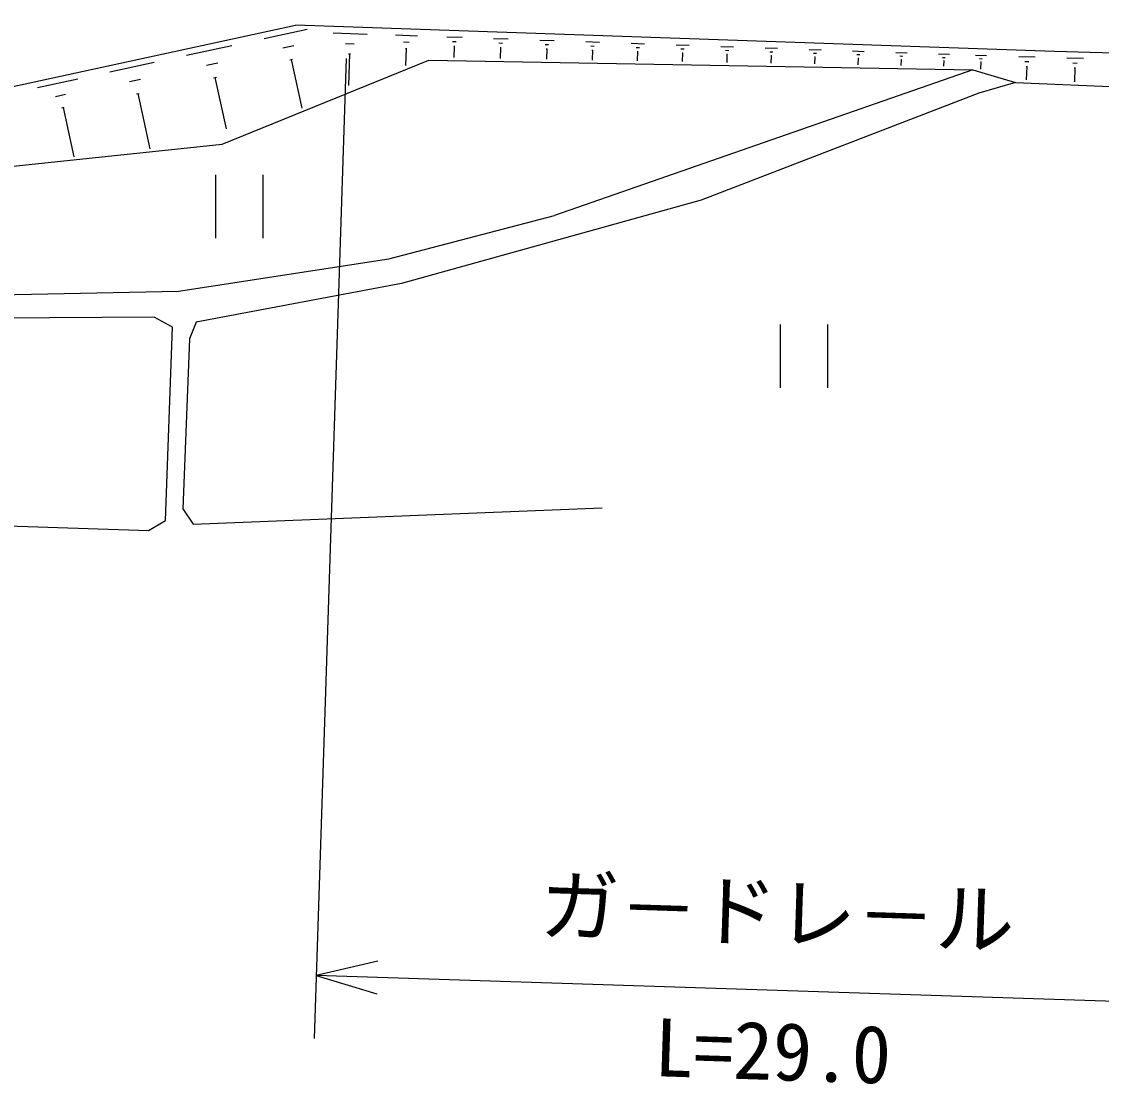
# Model space of a CAD drawing. Units: millimetres, scale not verified. Extents: x 40000 to 680000, y 20000 to 380000.
# Drawn here: x 421050 to 455170, y 248608 to 282208 of the extents above; entities that cross this region are included whole.
import ezdxf
from ezdxf.enums import TextEntityAlignment as Align

# ---------------------------------------------------------------- set-up
doc = ezdxf.new("R2010")
doc.units = ezdxf.units.MM
doc.header["$LTSCALE"] = 1000
doc.linetypes.add('CHAIN', pattern=[18.5, 12, -1.5, 3.5, -1.5])
for name, color, linetype, lineweight in [('M-BGD', 7, 'Continuous', 25), ('M-BMK', 2, 'CHAIN', 13), ('M-STR-STRC', 7, 'Continuous', 25)]:
    doc.layers.add(name, color=color, linetype=linetype, lineweight=lineweight)
doc.styles.add('@ＭＳ ゴシック', font='')
doc.styles.add('ＭＳ ゴシック', font='')
doc.styles.get('@ＭＳ ゴシック').set_extended_font_data('@MS Gothic')
doc.styles.get('ＭＳ ゴシック').set_extended_font_data('MS Gothic')

msp = doc.modelspace()

# ---------------------------------------------------------------- linework, layer by layer
at = {"layer": 'M-BGD'}
for p, q in [((417256, 279393), (429706, 282094)), ((428711, 281674), (430069, 281968)), ((453692, 281257), (429706, 282094)), ((430892, 281853), (431974, 281815)), ((431287, 281514), (431557, 281505)), ((432867, 281784), (433560, 281760)), ((433120, 281567), (433293, 281561)), ((434492, 281727), (434968, 281711)), ((434665, 281578), (434784, 281574)), ((435965, 281676), (436429, 281660)), ((436134, 281531), (436250, 281527)), ((437426, 281625), (437877, 281609)), ((437590, 281484), (437703, 281480)), ((438874, 281574), (439313, 281559)), ((440311, 281524), (440737, 281509)), ((426259, 281142), (427689, 281452)), ((429309, 281377), (429648, 281450)), ((431410, 281185), (431375, 280183)), ((431377, 281186), (431444, 281184)), ((433178, 281357), (433221, 281355)), ((433199, 281356), (433181, 280821)), ((434705, 281434), (434735, 281433)), ((434720, 281433), (434707, 281071)), ((436173, 281390), (436202, 281389)), ((436187, 281390), (436175, 281044)), ((437628, 281347), (437656, 281346)), ((437642, 281346), (437631, 281019)), ((439034, 281437), (439144, 281433)), ((439071, 281304), (439098, 281303)), ((439085, 281303), (439074, 280993)), ((440466, 281391), (440573, 281387)), ((440501, 281261), (440528, 281260)), ((440515, 281261), (440505, 280967)), ((441734, 281474), (442149, 281460)), ((441885, 281345), (441989, 281341)), ((441920, 281219), (441946, 281218)), ((441933, 281219), (441923, 280942)), ((443146, 281425), (443548, 281411)), ((443293, 281299), (443393, 281296)), ((443326, 281177), (443351, 281176)), ((443339, 281177), (443330, 280917)), ((444546, 281376), (444936, 281363)), ((444688, 281254), (444786, 281251)), ((445934, 281328), (446312, 281314)), ((446072, 281209), (446166, 281206)), ((447310, 281280), (447676, 281267)), ((447444, 281165), (447535, 281162)), ((448674, 281232), (449029, 281220)), ((450027, 281185), (450370, 281173)), ((451194, 281144), (451537, 281135)), ((507672, 279912), (453692, 281257)), ((423843, 280618), (425243, 280922)), ((426888, 280829), (427246, 280907)), ((427391, 278332), (433921, 280985)), ((429524, 280997), (429609, 281015)), ((429567, 281006), (429900, 279470)), ((433921, 280985), (451112, 280678)), ((444721, 281136), (444745, 281135)), ((444733, 281135), (444724, 280892)), ((446103, 281095), (446127, 281094)), ((446115, 281094), (446107, 280868)), ((447474, 281054), (447497, 281053)), ((447486, 281053), (447478, 280843)), ((448804, 281121), (448892, 281118)), ((448833, 281013), (448855, 281013)), ((448844, 281013), (448837, 280819)), ((450152, 281077), (450238, 281074)), ((450181, 280973), (450202, 280972)), ((450191, 280973), (450185, 280795)), ((451320, 281038), (451406, 281035)), ((451349, 280934), (451371, 280933)), ((451360, 280934), (451354, 280707)), ((452560, 281106), (453075, 281092)), ((452749, 280947), (452878, 280943)), ((454076, 281064), (454601, 281050)), ((454269, 280902), (454400, 280898)), ((451112, 280678), (437886, 276074)), ((451112, 280678), (452458, 280279)), ((452793, 280791), (452825, 280790)), ((452809, 280790), (452797, 280366)), ((454313, 280743), (454346, 280742)), ((454330, 280742), (454318, 280304)), ((421555, 280122), (422830, 280398)), ((424459, 280311), (424809, 280387)), ((427115, 280429), (427205, 280449)), ((427160, 280439), (427511, 278822)), ((452458, 280279), (451292, 279949)), ((452458, 280279), (457316, 280084)), ((422117, 279843), (422435, 279912)), ((424681, 279920), (424769, 279939)), ((424725, 279929), (425104, 278185)), ((451292, 279949), (442523, 276558)), ((422319, 279486), (422399, 279503)), ((422359, 279495), (422698, 277933)), ((419178, 277465), (427391, 278332)), ((427175, 277363), (427175, 275363)), ((428675, 277363), (428675, 275363)), ((442523, 276558), (433053, 273927)), ((432655, 274709), (437886, 276074)), ((426003, 273686), (432655, 274709)), ((420318, 273572), (426003, 273686)), ((433053, 273927), (426564, 272706)), ((425240, 272859), (419484, 272826)), ((425818, 272546), (425240, 272859)), ((426564, 272706), (426356, 272178)), ((445019, 272633), (445019, 270633)), ((446519, 272633), (446519, 270633)), ((425596, 266438), (425818, 272546)), ((426356, 272178), (426148, 266802)), ((426468, 266322), (439396, 266834)), ((426148, 266802), (426468, 266322)), ((418697, 266330), (425057, 266114)), ((425057, 266114), (425596, 266438))]:
    msp.add_line(p, q, dxfattribs=at)
for points, knots in [([(222414, 319560), (223928, 317068), (224384, 316311), (225857, 314379), (227299, 312488), (228222, 311516), (229845, 309777), (231201, 308325), (231975, 307519), (233459, 306198), (235082, 304753), (236126, 304104), (237856, 302789), (239257, 301724), (240040, 301124), (241469, 300096), (242744, 299181), (243463, 298674), (244775, 297813), (246619, 296602), (247671, 295949), (249582, 294847), (251186, 293922), (252103, 293430), (253774, 292631), (255493, 291811), (256512, 291479), (258274, 290757), (259761, 290147), (260576, 289757), (262092, 289223), (264329, 288434), (265633, 288144), (267921, 287518), (269814, 287000), (270873, 286693), (272795, 286291), (274526, 285929), (275514, 285820), (277260, 285541), (279282, 285219), (280412, 285024), (282442, 284757), (284700, 284460), (285970, 284338), (288236, 284110), (290178, 283914), (291267, 283818), (293213, 283667), (295222, 283510), (296350, 283455), (298360, 283326), (300490, 283188), (301682, 283083), (303814, 282985), (305358, 282914), (306225, 282950), (307768, 282883), (309727, 282796), (310823, 282711), (312779, 282576), (315217, 282407), (316578, 282241), (319017, 282099), (320640, 282004), (321552, 282040), (323176, 281962), (325467, 281852), (326748, 281753), (329039, 281621), (330690, 281526), (331613, 281444), (333265, 281383), (336272, 281271), (337960, 281339), (340969, 281349), (342594, 281354), (343504, 281381), (345128, 281417), (347645, 281473), (349053, 281590), (351570, 281621), (353554, 281646), (354665, 281633), (356649, 281621), (359445, 281605), (361012, 281472), (363807, 281553), (365343, 281598), (366201, 281688), (367727, 281860), (369322, 282039), (370208, 282204), (371784, 282508), (373363, 282812), (374237, 283038), (375806, 283394), (377913, 283872), (379107, 284087), (381192, 284655), (382918, 285126), (383861, 285475), (385555, 286053), (387273, 286639), (388213, 287032), (389918, 287655), (391382, 288190), (392198, 288500), (393668, 289018), (395062, 289510), (395832, 289818), (397247, 290245), (399362, 290885), (400562, 291191), (402701, 291745), (403829, 292038), (404465, 292186), (405598, 292461), (406769, 292745), (407406, 292999), (408598, 293177), (409956, 293380), (410737, 293295), (412109, 293347), (413799, 293411), (414747, 293411), (416438, 293450), (418914, 293505), (420302, 293518), (422778, 293586), (424256, 293626), (425084, 293663), (426562, 293722), (428613, 293805), (429761, 293860), (431811, 293961), (434315, 294085), (435716, 294177), (438219, 294302), (440203, 294400), (441315, 294440), (443298, 294540), (445709, 294662), (447056, 294791), (449468, 294881), (451212, 294947), (452189, 294992), (453934, 294983), (455838, 294974), (456908, 294979), (458808, 294847), (460680, 294717), (461710, 294452), (463580, 294302), (465081, 294181), (465927, 294197), (467432, 294165), (469988, 294111), (471421, 294132), (473977, 294165), (475549, 294186), (476427, 294281), (477999, 294302), (480089, 294330), (481261, 294354), (483351, 294302), (485016, 294260), (485947, 294180), (487612, 294131), (490660, 294042), (492370, 294126), (495417, 294029), (497296, 293969), (498346, 293899), (500224, 293824), (502913, 293718), (504419, 293663), (507109, 293586), (508960, 293533), (509997, 293432), (511847, 293484), (513474, 293529), (514405, 293431), (516006, 293722), (516972, 293898), (517558, 293946), (518426, 294404), (519081, 294749), (519424, 295018), (519926, 295563), (520489, 296174), (520664, 296634), (521051, 297370), (521478, 298182), (521697, 298652), (522005, 299517), (522331, 300430), (522425, 300970), (522687, 301903), (522997, 303007), (523194, 303620), (523471, 304732), (523972, 306745), (524164, 307893), (524630, 309914), (525085, 311887), (525333, 312994), (525823, 314958), (526179, 316387), (526401, 317182), (526778, 318606), (527183, 320139), (527314, 320621), (527829, 322528)], [0, 0, 0, 0, 1, 1, 1, 2, 2, 2, 3, 3, 3, 4, 4, 4, 5, 5, 5, 6, 6, 6, 7, 7, 7, 8, 8, 8, 9, 9, 9, 10, 10, 10, 11, 11, 11, 12, 12, 12, 13, 13, 13, 14, 14, 14, 15, 15, 15, 16, 16, 16, 17, 17, 17, 18, 18, 18, 19, 19, 19, 20, 20, 20, 21, 21, 21, 22, 22, 22, 23, 23, 23, 24, 24, 24, 25, 25, 25, 26, 26, 26, 27, 27, 27, 28, 28, 28, 29, 29, 29, 30, 30, 30, 31, 31, 31, 32, 32, 32, 33, 33, 33, 34, 34, 34, 35, 35, 35, 36, 36, 36, 37, 37, 37, 38, 38, 38, 39, 39, 39, 40, 40, 40, 41, 41, 41, 42, 42, 42, 43, 43, 43, 44, 44, 44, 45, 45, 45, 46, 46, 46, 47, 47, 47, 48, 48, 48, 49, 49, 49, 50, 50, 50, 51, 51, 51, 52, 52, 52, 53, 53, 53, 54, 54, 54, 55, 55, 55, 56, 56, 56, 57, 57, 57, 58, 58, 58, 59, 59, 59, 60, 60, 60, 61, 61, 61, 62, 62, 62, 63, 63, 63, 64, 64, 64, 65, 65, 65, 66, 66, 66, 67, 67, 67, 68, 68, 68, 69, 69, 69, 70, 70, 70, 71, 71, 71, 71]), ([(451916, 292644), (450959, 292652), (449939, 292666), (448785, 292695), (444980, 292793), (442851, 292991), (439045, 293024), (436480, 293045), (435041, 293073), (432479, 292951), (430524, 292857), (429432, 292749), (427482, 292586), (425956, 292458), (425107, 292312), (423579, 292221), (421985, 292126), (421090, 292120), (419493, 292112), (417584, 292102), (416514, 292235), (414605, 292185), (412948, 292141), (412018, 292070), (410374, 291856), (408492, 291611), (407438, 291432), (405595, 290981), (403441, 290454), (402239, 290112), (400160, 289339), (398054, 288557), (396978, 287857), (394871, 287078), (392178, 286083), (390605, 285716), (387867, 284853), (385461, 284093), (384131, 283604), (381702, 282919), (379497, 282297), (378249, 281990), (376012, 281497), (373602, 280965), (372245, 280695), (369811, 280293), (367512, 279914), (366223, 279676), (363901, 279490), (361784, 279321), (360590, 279368), (358466, 279344), (356044, 279318), (354687, 279334), (352265, 279381), (349329, 279438), (347686, 279529), (344751, 279636), (341815, 279744), (340171, 279805), (337236, 279928), (335369, 280006), (334326, 280096), (332458, 280147), (331105, 280184), (330345, 280140), (328992, 280183), (327267, 280239), (326299, 280262), (324579, 280402), (322861, 280542), (321900, 280663), (320201, 280949), (319614, 281048), (319296, 281165), (318706, 281241), (316656, 281505), (315483, 281348), (313416, 281387), (311251, 281428), (310037, 281403), (307872, 281460), (306005, 281509), (304958, 281534), (303093, 281643), (301039, 281762), (299895, 281929), (297841, 282044), (295834, 282156), (294704, 282083), (292697, 282190), (289815, 282343), (288204, 282490), (285329, 282737), (283047, 282933), (281764, 282994), (279492, 283284), (276364, 283684), (274585, 283781), (271504, 284451), (270427, 284686), (269833, 284859), (268768, 285144), (267444, 285499), (266329, 285783), (265272, 286056)], [0, 0, 0, 0, 1, 1, 1, 2, 2, 2, 3, 3, 3, 4, 4, 4, 5, 5, 5, 6, 6, 6, 7, 7, 7, 8, 8, 8, 9, 9, 9, 10, 10, 10, 11, 11, 11, 12, 12, 12, 13, 13, 13, 14, 14, 14, 15, 15, 15, 16, 16, 16, 17, 17, 17, 18, 18, 18, 19, 19, 19, 20, 20, 20, 21, 21, 21, 22, 22, 22, 23, 23, 23, 24, 24, 24, 25, 25, 25, 26, 26, 26, 27, 27, 27, 28, 28, 28, 29, 29, 29, 30, 30, 30, 31, 31, 31, 32, 32, 32, 33, 33, 33, 34, 34, 34, 35, 35, 35, 35])]:
    msp.add_open_spline(points, degree=3, knots=knots, dxfattribs=at)
at = {"layer": 'M-BMK'}
msp.add_arc((421388, 225301), 60000, 87.68337, 133.51974, dxfattribs=at)
at = {"layer": 'M-STR-STRC'}
for p, q in [((431303, 281038), (430292, 250055)), ((432305, 252508), (430358, 252053)), ((459342, 251108), (430358, 252053)), ((430358, 252053), (432272, 251473))]:
    msp.add_line(p, q, dxfattribs=at)

# ---------------------------------------------------------------- texts
at = {"layer": 'M-STR-STRC', "style": 'ＭＳ ゴシック'}
msp.add_text('ガ－ドレ－ル', height=1833, rotation=358.131, dxfattribs=at).set_placement((444883, 252580), align=Align.BOTTOM_CENTER)
at = {"layer": 'M-STR-STRC', "style": '@ＭＳ ゴシック'}
msp.add_text('L=29.0', height=1833, rotation=358.131, dxfattribs=at).set_placement((444817, 250581), align=Align.TOP_CENTER)

doc.saveas('drawing.dxf')
